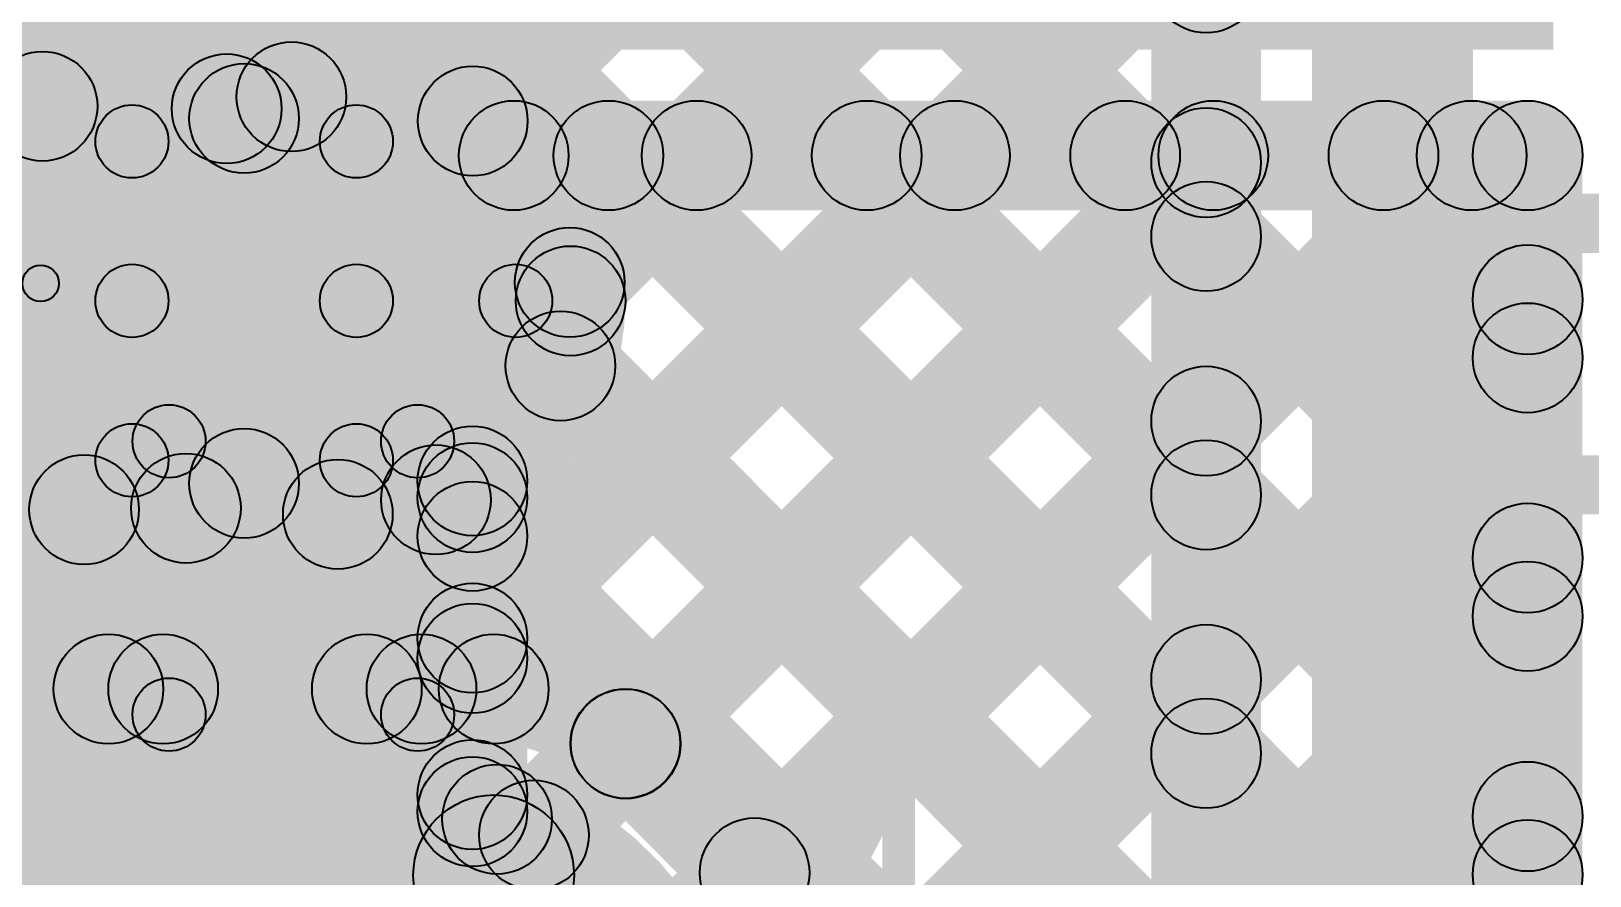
# Model space of a CAD drawing. Header units: millimetres. Extents: x 0 to 210, y 0 to 213.
# Drawn here: x 1.8397 to 2.053, y 1.5999 to 1.7155 of the extents above; entities that cross this region are included whole.
import ezdxf

# ---------------------------------------------------------------- set-up
doc = ezdxf.new("R2010")
doc.units = ezdxf.units.MM
doc.header["$MEASUREMENT"] = 0
for name, color, linetype in [('BottomLayer', 5, 'Continuous'), ('TopLayer', 1, 'Continuous'), ('TopOverlay', 2, 'Continuous'), ('TopPaste', 8, 'Continuous'), ('TopSolder', 216, 'Continuous'), ('ViaHoleLayer', 16, 'Continuous')]:
    doc.layers.add(name, color=color, linetype=linetype)

# ---------------------------------------------------------------- blocks, each defined once
blk = doc.blocks.new('TSOT_23_6_81')
at = {"layer": 'TopLayer'}
for points in [[(-0.07559, 0.04961), (-0.02756, 0.04961), (-0.02756, 0.0252), (-0.07559, 0.0252)], [(0.02756, 0.04961), (0.07559, 0.04961), (0.07559, 0.0252), (0.02756, 0.0252)], [(-0.07559, 0.0122), (-0.02756, 0.0122), (-0.02756, -0.0122), (-0.07559, -0.0122)], [(0.02756, 0.0122), (0.07559, 0.0122), (0.07559, -0.0122), (0.02756, -0.0122)], [(-0.07559, -0.0252), (-0.02756, -0.0252), (-0.02756, -0.04961), (-0.07559, -0.04961)], [(0.02756, -0.0252), (0.07559, -0.0252), (0.07559, -0.04961), (0.02756, -0.04961)]]:
    blk.add_hatch(color=1, dxfattribs=at).paths.add_polyline_path(points)
at = {"layer": 'TopOverlay'}
h = blk.add_hatch(color=2, dxfattribs=at)
edge = h.paths.add_edge_path()
edge.add_arc((-0.068, 0.06), 0.005, 0, 360)
h = blk.add_hatch(color=2, dxfattribs=at)
edge = h.paths.add_edge_path()
edge.add_arc((-0.062, 0.06), 0.005, 0, 360)
h = blk.add_hatch(color=2, dxfattribs=at)
edge = h.paths.add_edge_path()
edge.add_arc((-0.034, 0.059), 0.0025, 0, 360)
for points in [[(0.032, 0.0615), (0.032, 0.0565), (-0.034, 0.0565), (-0.034, 0.0615)], [(0.032, -0.0565), (0.032, -0.0615), (-0.034, -0.0615), (-0.034, -0.0565)]]:
    blk.add_hatch(color=2, dxfattribs=at).paths.add_polyline_path(points)
h = blk.add_hatch(color=2, dxfattribs=at)
edge = h.paths.add_edge_path()
edge.add_arc((0.032, 0.059), 0.0025, 0, 360)
h = blk.add_hatch(color=2, dxfattribs=at)
edge = h.paths.add_edge_path()
edge.add_arc((-0.034, -0.059), 0.0025, 0, 360)
h = blk.add_hatch(color=2, dxfattribs=at)
edge = h.paths.add_edge_path()
edge.add_arc((0.032, -0.059), 0.0025, 0, 360)
at = {"layer": 'TopPaste'}
for points in [[(-0.07559, 0.04961), (-0.02756, 0.04961), (-0.02756, 0.0252), (-0.07559, 0.0252)], [(0.02756, 0.04961), (0.07559, 0.04961), (0.07559, 0.0252), (0.02756, 0.0252)], [(-0.07559, 0.0122), (-0.02756, 0.0122), (-0.02756, -0.0122), (-0.07559, -0.0122)], [(0.02756, 0.0122), (0.07559, 0.0122), (0.07559, -0.0122), (0.02756, -0.0122)], [(-0.07559, -0.0252), (-0.02756, -0.0252), (-0.02756, -0.04961), (-0.07559, -0.04961)], [(0.02756, -0.0252), (0.07559, -0.0252), (0.07559, -0.04961), (0.02756, -0.04961)]]:
    blk.add_hatch(color=8, dxfattribs=at).paths.add_polyline_path(points)
at = {"layer": 'TopSolder'}
for points in [[(-0.07959, 0.05361), (-0.02356, 0.05361), (-0.02356, 0.0212), (-0.07959, 0.0212)], [(0.02356, 0.05361), (0.07959, 0.05361), (0.07959, 0.0212), (0.02356, 0.0212)], [(-0.07959, 0.0162), (-0.02356, 0.0162), (-0.02356, -0.0162), (-0.07959, -0.0162)], [(0.02356, 0.0162), (0.07959, 0.0162), (0.07959, -0.0162), (0.02356, -0.0162)], [(-0.07959, -0.0212), (-0.02356, -0.0212), (-0.02356, -0.05361), (-0.07959, -0.05361)], [(0.02356, -0.0212), (0.07959, -0.0212), (0.07959, -0.05361), (0.02356, -0.05361)]]:
    blk.add_hatch(color=216, dxfattribs=at).paths.add_polyline_path(points)
at = {"layer": 'TopOverlay', "const_width": 0.01}
blk.add_lwpolyline([(-0.062, 0.06, 1), (-0.068, 0.06, 1)], format="xyb", close=True, dxfattribs=at)
at = {"layer": 'TopOverlay'}
for centre, radius in [((-0.068, 0.06), 0.005), ((-0.062, 0.06), 0.005), ((-0.034, 0.059), 0.0025), ((0.032, 0.059), 0.0025), ((-0.034, -0.059), 0.0025), ((0.032, -0.059), 0.0025)]:
    blk.add_circle(centre, radius, dxfattribs=at)

msp = doc.modelspace()

# ---------------------------------------------------------------- hatches: boundary and pattern name
at = {"layer": 'BottomLayer'}
for points in [[(2.008, 0.498), (1.993, 0.498), (1.993, 2.688), (2.008, 2.688)], [(2.037, 0.498), (2.015, 0.498), (2.015, 2.688), (2.037, 2.688)], [(1.63669, 1.8992), (1.6473, 1.9098), (1.84656, 1.71054), (1.83595, 1.69994)], [(1.67205, 1.8992), (1.68265, 1.9098), (1.88062, 1.71184), (1.87001, 1.70123)], [(1.7074, 1.8992), (1.71801, 1.9098), (2.0058, 1.62201), (1.9952, 1.6114)], [(1.74276, 1.8992), (1.75336, 1.9098), (2.0058, 1.65736), (1.9952, 1.64676)], [(1.77804, 1.89927), (1.78865, 1.90987), (2.0058, 1.69272), (1.9952, 1.68211)], [(1.81323, 1.67642), (1.80262, 1.68703), (1.9952, 1.8796), (2.0058, 1.86899)], [(1.651, 1.689), (1.843, 1.689), (1.843, 1.846), (1.651, 1.846)], [(1.828, 1.634), (1.905, 1.634), (1.905, 1.846), (1.828, 1.846)], [(1.87176, 1.69959), (1.86115, 1.7102), (1.9952, 1.84424), (2.0058, 1.83364)], [(1.90543, 1.69791), (1.89483, 1.70852), (1.9952, 1.80889), (2.0058, 1.79828)], [(1.91872, 1.67584), (1.90811, 1.68645), (1.9952, 1.77353), (2.0058, 1.76293)], [(1.89843, 1.6202), (1.88782, 1.6308), (1.9952, 1.73818), (2.0058, 1.72757)], [(1.92632, 1.61274), (1.91572, 1.62334), (1.9952, 1.70282), (2.0058, 1.69222)], [(1.8585, 1.67861), (1.8485, 1.67861), (1.8485, 1.70042), (1.8585, 1.70042)], [(1.88921, 1.67861), (1.87921, 1.67861), (1.87921, 1.70042), (1.88921, 1.70042)], [(1.83169, 1.67361), (1.83169, 1.68361), (1.8535, 1.68361), (1.8535, 1.67361)], [(1.88421, 1.67361), (1.88421, 1.68361), (1.90602, 1.68361), (1.90602, 1.67361)], [(1.8585, 1.6568), (1.8485, 1.6568), (1.8485, 1.67861), (1.8585, 1.67861)], [(1.88921, 1.6568), (1.87921, 1.6568), (1.87921, 1.67861), (1.88921, 1.67861)], [(1.90684, 1.66441), (1.91744, 1.67501), (2.0058, 1.58665), (1.9952, 1.57605)], [(1.944, 1.59506), (1.9334, 1.60567), (1.9952, 1.66747), (2.0058, 1.65686)], [(1.81475, 1.65043), (1.82536, 1.66103), (1.85559, 1.6308), (1.84498, 1.6202)], [(1.82772, 1.6202), (1.81711, 1.6308), (1.84165, 1.65534), (1.85225, 1.64473)], [(1.85559, 1.64494), (1.8662, 1.65555), (1.89094, 1.6308), (1.88034, 1.6202)], [(1.8898, 1.64609), (1.9004, 1.6567), (2.0058, 1.5513), (1.9952, 1.54069)], [(1.86307, 1.6202), (1.85247, 1.6308), (1.87637, 1.65471), (1.88698, 1.6441)], [(1.784, 1.618), (1.784, 1.633), (1.903, 1.633), (1.903, 1.618)], [(1.95898, 1.57469), (1.94838, 1.58529), (1.9952, 1.63211), (2.0058, 1.62151)], [(1.91576, 1.6127), (1.92636, 1.62331), (1.95217, 1.5975), (1.94156, 1.5869)], [(1.752, 1.589), (1.752, 1.611), (1.903, 1.611), (1.903, 1.589)], [(1.89522, 1.59222), (1.91078, 1.60778), (1.93664, 1.58192), (1.92108, 1.56636)]]:
    msp.add_hatch(color=5, dxfattribs=at).paths.add_polyline_path(points)
h = msp.add_hatch(color=5, dxfattribs=at)
edge = h.paths.add_edge_path()
edge.add_arc((2.0005, 1.72277), 0.0075, 0, 360)
h = msp.add_hatch(color=5, dxfattribs=at)
edge = h.paths.add_edge_path()
edge.add_arc((1.87532, 1.70653), 0.0075, 0, 360)
h = msp.add_hatch(color=5, dxfattribs=at)
edge = h.paths.add_edge_path()
edge.add_arc((1.84126, 1.70524), 0.0075, 0, 360)
h = msp.add_hatch(color=5, dxfattribs=at)
edge = h.paths.add_edge_path()
edge.add_arc((1.86646, 1.7049), 0.0075, 0, 360)
h = msp.add_hatch(color=5, dxfattribs=at)
edge = h.paths.add_edge_path()
edge.add_arc((1.86885, 1.70357), 0.0075, 0, 360)
h = msp.add_hatch(color=5, dxfattribs=at)
edge = h.paths.add_edge_path()
edge.add_arc((1.86885, 1.70357), 0.0075, 0, 360)
h = msp.add_hatch(color=5, dxfattribs=at)
edge = h.paths.add_edge_path()
edge.add_arc((1.90013, 1.70322), 0.0075, 0, 360)
h = msp.add_hatch(color=5, dxfattribs=at)
edge = h.paths.add_edge_path()
edge.add_arc((1.8535, 1.70042), 0.005, 0, 360)
h = msp.add_hatch(color=5, dxfattribs=at)
edge = h.paths.add_edge_path()
edge.add_arc((1.88421, 1.70042), 0.005, 0, 360)
h = msp.add_hatch(color=5, dxfattribs=at)
edge = h.paths.add_edge_path()
edge.add_arc((2.0005, 1.69752), 0.0075, 0, 360)
h = msp.add_hatch(color=5, dxfattribs=at)
edge = h.paths.add_edge_path()
edge.add_arc((2.0005, 1.68742), 0.0075, 0, 360)
h = msp.add_hatch(color=5, dxfattribs=at)
edge = h.paths.add_edge_path()
edge.add_arc((1.8535, 1.67861), 0.01181, 0, 360)
h = msp.add_hatch(color=5, dxfattribs=at)
edge = h.paths.add_edge_path()
edge.add_arc((1.88421, 1.67861), 0.01181, 0, 360)
h = msp.add_hatch(color=5, dxfattribs=at)
edge = h.paths.add_edge_path()
edge.add_arc((1.91341, 1.68114), 0.0075, 0, 360)
h = msp.add_hatch(color=5, dxfattribs=at)
edge = h.paths.add_edge_path()
edge.add_arc((1.91352, 1.67861), 0.0075, 0, 360)
h = msp.add_hatch(color=5, dxfattribs=at)
edge = h.paths.add_edge_path()
edge.add_arc((1.91352, 1.67861), 0.0075, 0, 360)
h = msp.add_hatch(color=5, dxfattribs=at)
edge = h.paths.add_edge_path()
edge.add_arc((1.8535, 1.67861), 0.005, 0, 360)
h = msp.add_hatch(color=5, dxfattribs=at)
edge = h.paths.add_edge_path()
edge.add_arc((1.8535, 1.67861), 0.005, 0, 360)
h = msp.add_hatch(color=5, dxfattribs=at)
edge = h.paths.add_edge_path()
edge.add_arc((1.8535, 1.67861), 0.005, 0, 360)
h = msp.add_hatch(color=5, dxfattribs=at)
edge = h.paths.add_edge_path()
edge.add_arc((1.88421, 1.67861), 0.005, 0, 360)
h = msp.add_hatch(color=5, dxfattribs=at)
edge = h.paths.add_edge_path()
edge.add_arc((1.88421, 1.67861), 0.005, 0, 360)
h = msp.add_hatch(color=5, dxfattribs=at)
edge = h.paths.add_edge_path()
edge.add_arc((1.88421, 1.67861), 0.005, 0, 360)
h = msp.add_hatch(color=5, dxfattribs=at)
edge = h.paths.add_edge_path()
edge.add_arc((1.90602, 1.67861), 0.005, 0, 360)
h = msp.add_hatch(color=5, dxfattribs=at)
edge = h.paths.add_edge_path()
edge.add_arc((1.91214, 1.66971), 0.0075, 0, 360)
h = msp.add_hatch(color=5, dxfattribs=at)
edge = h.paths.add_edge_path()
edge.add_arc((2.0005, 1.66216), 0.0075, 0, 360)
h = msp.add_hatch(color=5, dxfattribs=at)
edge = h.paths.add_edge_path()
edge.add_arc((1.8535, 1.6568), 0.005, 0, 360)
h = msp.add_hatch(color=5, dxfattribs=at)
edge = h.paths.add_edge_path()
edge.add_arc((1.88421, 1.6568), 0.005, 0, 360)
h = msp.add_hatch(color=5, dxfattribs=at)
edge = h.paths.add_edge_path()
edge.add_arc((1.86885, 1.65364), 0.0075, 0, 360)
h = msp.add_hatch(color=5, dxfattribs=at)
edge = h.paths.add_edge_path()
edge.add_arc((1.86885, 1.65364), 0.0075, 0, 360)
h = msp.add_hatch(color=5, dxfattribs=at)
edge = h.paths.add_edge_path()
edge.add_arc((2.0005, 1.65206), 0.0075, 0, 360)
h = msp.add_hatch(color=5, dxfattribs=at)
edge = h.paths.add_edge_path()
edge.add_arc((1.84695, 1.65004), 0.0075, 0, 360)
h = msp.add_hatch(color=5, dxfattribs=at)
edge = h.paths.add_edge_path()
edge.add_arc((1.86089, 1.65024), 0.0075, 0, 360)
h = msp.add_hatch(color=5, dxfattribs=at)
edge = h.paths.add_edge_path()
edge.add_arc((1.8951, 1.65139), 0.0075, 0, 360)
h = msp.add_hatch(color=5, dxfattribs=at)
edge = h.paths.add_edge_path()
edge.add_arc((1.88167, 1.64941), 0.0075, 0, 360)
h = msp.add_hatch(color=5, dxfattribs=at)
edge = h.paths.add_edge_path()
edge.add_arc((2.0005, 1.62681), 0.0075, 0, 360)
h = msp.add_hatch(color=5, dxfattribs=at)
edge = h.paths.add_edge_path()
edge.add_arc((1.85028, 1.6255), 0.0075, 0, 360)
h = msp.add_hatch(color=5, dxfattribs=at)
edge = h.paths.add_edge_path()
edge.add_arc((1.85777, 1.6255), 0.0075, 0, 360)
h = msp.add_hatch(color=5, dxfattribs=at)
edge = h.paths.add_edge_path()
edge.add_arc((1.88564, 1.6255), 0.0075, 0, 360)
h = msp.add_hatch(color=5, dxfattribs=at)
edge = h.paths.add_edge_path()
edge.add_arc((1.89312, 1.6255), 0.0075, 0, 360)
h = msp.add_hatch(color=5, dxfattribs=at)
edge = h.paths.add_edge_path()
edge.add_arc((1.903, 1.6255), 0.0075, 0, 360)
h = msp.add_hatch(color=5, dxfattribs=at)
edge = h.paths.add_edge_path()
edge.add_arc((1.903, 1.6255), 0.0075, 0, 360)
h = msp.add_hatch(color=5, dxfattribs=at)
edge = h.paths.add_edge_path()
edge.add_arc((1.903, 1.6255), 0.0075, 0, 360)
h = msp.add_hatch(color=5, dxfattribs=at)
edge = h.paths.add_edge_path()
edge.add_arc((1.92102, 1.61804), 0.0075, 0, 360)
h = msp.add_hatch(color=5, dxfattribs=at)
edge = h.paths.add_edge_path()
edge.add_arc((1.92103, 1.61803), 0.0075, 0, 360)
h = msp.add_hatch(color=5, dxfattribs=at)
edge = h.paths.add_edge_path()
edge.add_arc((1.92106, 1.618), 0.0075, 0, 360)
h = msp.add_hatch(color=5, dxfattribs=at)
edge = h.paths.add_edge_path()
edge.add_arc((1.92106, 1.618), 0.0075, 0, 360)
h = msp.add_hatch(color=5, dxfattribs=at)
edge = h.paths.add_edge_path()
edge.add_arc((2.0005, 1.6167), 0.0075, 0, 360)
h = msp.add_hatch(color=5, dxfattribs=at)
edge = h.paths.add_edge_path()
edge.add_arc((1.903, 1.6), 0.011, 0, 360)
h = msp.add_hatch(color=5, dxfattribs=at)
edge = h.paths.add_edge_path()
edge.add_arc((1.903, 1.6), 0.011, 0, 360)
h = msp.add_hatch(color=5, dxfattribs=at)
edge = h.paths.add_edge_path()
edge.add_arc((1.9387, 1.60036), 0.0075, 0, 360)
at = {"layer": 'TopLayer'}
for points in [[(1.144, 1.713), (2.048, 1.713), (2.048, 1.745), (1.144, 1.745)], [(1.90574, 1.691), (1.90574, 1.706), (2.0445, 1.706), (2.0445, 1.691)], [(1.90539, 1.62716), (1.89479, 1.63777), (1.96082, 1.7038), (1.97143, 1.6932)], [(1.9138, 1.60021), (1.90319, 1.61082), (1.99618, 1.7038), (2.00678, 1.6932)], [(1.91872, 1.67584), (1.90811, 1.68645), (1.92547, 1.7038), (1.93607, 1.6932)], [(1.9134, 1.6932), (1.92401, 1.7038), (2.05279, 1.57502), (2.04219, 1.56441)], [(1.93171, 1.58277), (1.9211, 1.59338), (2.03153, 1.7038), (2.04214, 1.6932)], [(1.94876, 1.6932), (1.95936, 1.7038), (2.0498, 1.61336), (2.0392, 1.60276)], [(1.98411, 1.6932), (1.99472, 1.7038), (2.0498, 1.64872), (2.0392, 1.63811)], [(2.01947, 1.6932), (2.03007, 1.7038), (2.0498, 1.68407), (2.0392, 1.67347)], [(2.052, 1.58962), (2.037, 1.58962), (2.037, 1.6985), (2.052, 1.6985)], [(1.8314, 1.60911), (1.906, 1.60911), (1.906, 1.697), (1.8314, 1.697)], [(1.83169, 1.67361), (1.83169, 1.68361), (1.8535, 1.68361), (1.8535, 1.67361)], [(1.88421, 1.67361), (1.88421, 1.68361), (1.90602, 1.68361), (1.90602, 1.67361)], [(1.90684, 1.66441), (1.91744, 1.67501), (2.12972, 1.46273), (2.11912, 1.45212)], [(1.9368, 1.55251), (1.9262, 1.56311), (2.0392, 1.67611), (2.0498, 1.66551)], [(1.85857, 1.6544), (1.85857, 1.6644), (1.89259, 1.6644), (1.89259, 1.6544)], [(1.90759, 1.6297), (1.89259, 1.6297), (1.89259, 1.6517), (1.90759, 1.6517)], [(1.90759, 1.6297), (1.89259, 1.6297), (1.89259, 1.6517), (1.90759, 1.6517)], [(1.89479, 1.6411), (1.90539, 1.65171), (2.1213, 1.4358), (2.11069, 1.4252)], [(1.9368, 1.51715), (1.9262, 1.52776), (2.0392, 1.64076), (2.0498, 1.63015)], [(1.90759, 1.60872), (1.89259, 1.60872), (1.89259, 1.6297), (1.90759, 1.6297)], [(1.82456, 1.617), (1.82456, 1.627), (1.85857, 1.627), (1.85857, 1.617)], [(1.85857, 1.617), (1.85857, 1.627), (1.89259, 1.627), (1.89259, 1.617)], [(1.89479, 1.60574), (1.90539, 1.61635), (1.90876, 1.61299), (1.89815, 1.60238)], [(1.9368, 1.4818), (1.9262, 1.4924), (2.0392, 1.6054), (2.0498, 1.5948)]]:
    msp.add_hatch(color=1, dxfattribs=at).paths.add_polyline_path(points)
h = msp.add_hatch(color=1, dxfattribs=at)
edge = h.paths.add_edge_path()
edge.add_arc((1.90574, 1.6985), 0.0075, 0, 360)
h = msp.add_hatch(color=1, dxfattribs=at)
edge = h.paths.add_edge_path()
edge.add_arc((1.90574, 1.6985), 0.0075, 0, 360)
h = msp.add_hatch(color=1, dxfattribs=at)
edge = h.paths.add_edge_path()
edge.add_arc((1.9187, 1.6985), 0.0075, 0, 360)
h = msp.add_hatch(color=1, dxfattribs=at)
edge = h.paths.add_edge_path()
edge.add_arc((1.93077, 1.6985), 0.0075, 0, 360)
h = msp.add_hatch(color=1, dxfattribs=at)
edge = h.paths.add_edge_path()
edge.add_arc((1.95406, 1.6985), 0.0075, 0, 360)
h = msp.add_hatch(color=1, dxfattribs=at)
edge = h.paths.add_edge_path()
edge.add_arc((1.96612, 1.6985), 0.0075, 0, 360)
h = msp.add_hatch(color=1, dxfattribs=at)
edge = h.paths.add_edge_path()
edge.add_arc((1.98942, 1.6985), 0.0075, 0, 360)
h = msp.add_hatch(color=1, dxfattribs=at)
edge = h.paths.add_edge_path()
edge.add_arc((2.00148, 1.6985), 0.0075, 0, 360)
h = msp.add_hatch(color=1, dxfattribs=at)
edge = h.paths.add_edge_path()
edge.add_arc((2.02477, 1.6985), 0.0075, 0, 360)
h = msp.add_hatch(color=1, dxfattribs=at)
edge = h.paths.add_edge_path()
edge.add_arc((2.03684, 1.6985), 0.0075, 0, 360)
h = msp.add_hatch(color=1, dxfattribs=at)
edge = h.paths.add_edge_path()
edge.add_arc((2.0445, 1.6985), 0.0075, 0, 360)
h = msp.add_hatch(color=1, dxfattribs=at)
edge = h.paths.add_edge_path()
edge.add_arc((2.0445, 1.6985), 0.0075, 0, 360)
h = msp.add_hatch(color=1, dxfattribs=at)
edge = h.paths.add_edge_path()
edge.add_arc((1.8535, 1.67861), 0.01181, 0, 360)
h = msp.add_hatch(color=1, dxfattribs=at)
edge = h.paths.add_edge_path()
edge.add_arc((1.88421, 1.67861), 0.01181, 0, 360)
h = msp.add_hatch(color=1, dxfattribs=at)
edge = h.paths.add_edge_path()
edge.add_arc((1.91341, 1.68114), 0.0075, 0, 360)
h = msp.add_hatch(color=1, dxfattribs=at)
edge = h.paths.add_edge_path()
edge.add_arc((1.91352, 1.67861), 0.0075, 0, 360)
h = msp.add_hatch(color=1, dxfattribs=at)
edge = h.paths.add_edge_path()
edge.add_arc((1.91352, 1.67861), 0.0075, 0, 360)
h = msp.add_hatch(color=1, dxfattribs=at)
edge = h.paths.add_edge_path()
edge.add_arc((2.0445, 1.67877), 0.0075, 0, 360)
h = msp.add_hatch(color=1, dxfattribs=at)
edge = h.paths.add_edge_path()
edge.add_arc((1.8535, 1.67861), 0.005, 0, 360)
h = msp.add_hatch(color=1, dxfattribs=at)
edge = h.paths.add_edge_path()
edge.add_arc((1.88421, 1.67861), 0.005, 0, 360)
h = msp.add_hatch(color=1, dxfattribs=at)
edge = h.paths.add_edge_path()
edge.add_arc((1.90602, 1.67861), 0.005, 0, 360)
h = msp.add_hatch(color=1, dxfattribs=at)
edge = h.paths.add_edge_path()
edge.add_arc((1.91214, 1.66971), 0.0075, 0, 360)
h = msp.add_hatch(color=1, dxfattribs=at)
edge = h.paths.add_edge_path()
edge.add_arc((2.0445, 1.67081), 0.0075, 0, 360)
h = msp.add_hatch(color=1, dxfattribs=at)
edge = h.paths.add_edge_path()
edge.add_arc((1.85857, 1.6594), 0.005, 0, 360)
h = msp.add_hatch(color=1, dxfattribs=at)
edge = h.paths.add_edge_path()
edge.add_arc((1.89259, 1.6594), 0.005, 0, 360)
h = msp.add_hatch(color=1, dxfattribs=at)
edge = h.paths.add_edge_path()
edge.add_arc((1.90009, 1.65397), 0.0075, 0, 360)
h = msp.add_hatch(color=1, dxfattribs=at)
edge = h.paths.add_edge_path()
edge.add_arc((1.90009, 1.6517), 0.0075, 0, 360)
h = msp.add_hatch(color=1, dxfattribs=at)
edge = h.paths.add_edge_path()
edge.add_arc((1.90009, 1.6517), 0.0075, 0, 360)
h = msp.add_hatch(color=1, dxfattribs=at)
edge = h.paths.add_edge_path()
edge.add_arc((1.90009, 1.6464), 0.0075, 0, 360)
h = msp.add_hatch(color=1, dxfattribs=at)
edge = h.paths.add_edge_path()
edge.add_arc((2.0445, 1.64342), 0.0075, 0, 360)
h = msp.add_hatch(color=1, dxfattribs=at)
edge = h.paths.add_edge_path()
edge.add_arc((2.0445, 1.63545), 0.0075, 0, 360)
h = msp.add_hatch(color=1, dxfattribs=at)
edge = h.paths.add_edge_path()
edge.add_arc((1.90009, 1.63247), 0.0075, 0, 360)
h = msp.add_hatch(color=1, dxfattribs=at)
edge = h.paths.add_edge_path()
edge.add_arc((1.90009, 1.6297), 0.0075, 0, 360)
h = msp.add_hatch(color=1, dxfattribs=at)
edge = h.paths.add_edge_path()
edge.add_arc((1.90009, 1.6297), 0.0075, 0, 360)
h = msp.add_hatch(color=1, dxfattribs=at)
edge = h.paths.add_edge_path()
edge.add_arc((1.90009, 1.6297), 0.0075, 0, 360)
h = msp.add_hatch(color=1, dxfattribs=at)
edge = h.paths.add_edge_path()
edge.add_arc((1.85857, 1.622), 0.005, 0, 360)
h = msp.add_hatch(color=1, dxfattribs=at)
edge = h.paths.add_edge_path()
edge.add_arc((1.85857, 1.622), 0.005, 0, 360)
h = msp.add_hatch(color=1, dxfattribs=at)
edge = h.paths.add_edge_path()
edge.add_arc((1.89259, 1.622), 0.005, 0, 360)
h = msp.add_hatch(color=1, dxfattribs=at)
edge = h.paths.add_edge_path()
edge.add_arc((1.90009, 1.61105), 0.0075, 0, 360)
h = msp.add_hatch(color=1, dxfattribs=at)
edge = h.paths.add_edge_path()
edge.add_arc((1.90009, 1.60872), 0.0075, 0, 360)
h = msp.add_hatch(color=1, dxfattribs=at)
edge = h.paths.add_edge_path()
edge.add_arc((1.90009, 1.60872), 0.0075, 0, 360)
h = msp.add_hatch(color=1, dxfattribs=at)
edge = h.paths.add_edge_path()
edge.add_arc((1.90346, 1.60768), 0.0075, 0, 360)
h = msp.add_hatch(color=1, dxfattribs=at)
edge = h.paths.add_edge_path()
edge.add_arc((2.0445, 1.60806), 0.0075, 0, 360)
h = msp.add_hatch(color=1, dxfattribs=at)
edge = h.paths.add_edge_path()
edge.add_arc((1.9085, 1.60552), 0.0075, 0, 360)
h = msp.add_hatch(color=1, dxfattribs=at)
edge = h.paths.add_edge_path()
edge.add_arc((2.0445, 1.6001), 0.0075, 0, 360)
at = {"layer": 'ViaHoleLayer'}
h = msp.add_hatch(color=16, dxfattribs=at)
edge = h.paths.add_edge_path()
edge.add_arc((1.8535, 1.67861), 0.00591, 0, 360)
h = msp.add_hatch(color=16, dxfattribs=at)
edge = h.paths.add_edge_path()
edge.add_arc((1.88421, 1.67861), 0.00591, 0, 360)

# ---------------------------------------------------------------- linework, layer by layer
at = {"layer": 'BottomLayer', "const_width": 0.015}
for points in [[(1.86885, 1.65364, -1.789235), (1.86885, 1.70357)], [(1.86885, 1.70357, -0.586688), (1.91352, 1.67861)], [(1.91352, 1.67861, -0.586688), (1.86885, 1.65364)], [(1.903, 1.6255, -0.198912), (1.92103, 1.61803)], [(1.903, 1.6255, -0.199327), (1.92106, 1.618)]]:
    msp.add_lwpolyline(points, format="xyb", dxfattribs=at)
at = {"layer": 'BottomLayer'}
for centre, radius in [((2.0005, 1.72277), 0.0075), ((1.87532, 1.70653), 0.0075), ((1.84126, 1.70524), 0.0075), ((1.86646, 1.7049), 0.0075), ((1.86885, 1.70357), 0.0075), ((1.86885, 1.70357), 0.0075), ((1.90013, 1.70322), 0.0075), ((1.8535, 1.70042), 0.005), ((1.88421, 1.70042), 0.005), ((2.0005, 1.69752), 0.0075), ((2.0005, 1.68742), 0.0075), ((1.91341, 1.68114), 0.0075), ((1.91352, 1.67861), 0.0075), ((1.91352, 1.67861), 0.0075), ((1.8535, 1.67861), 0.005), ((1.8535, 1.67861), 0.005), ((1.8535, 1.67861), 0.005), ((1.88421, 1.67861), 0.005), ((1.88421, 1.67861), 0.005), ((1.88421, 1.67861), 0.005), ((1.90602, 1.67861), 0.005), ((1.91214, 1.66971), 0.0075), ((2.0005, 1.66216), 0.0075), ((1.8535, 1.6568), 0.005), ((1.88421, 1.6568), 0.005), ((1.86885, 1.65364), 0.0075), ((1.86885, 1.65364), 0.0075), ((2.0005, 1.65206), 0.0075), ((1.84695, 1.65004), 0.0075), ((1.86089, 1.65024), 0.0075), ((1.8951, 1.65139), 0.0075), ((1.88167, 1.64941), 0.0075), ((2.0005, 1.62681), 0.0075), ((1.85028, 1.6255), 0.0075), ((1.85777, 1.6255), 0.0075), ((1.88564, 1.6255), 0.0075), ((1.89312, 1.6255), 0.0075), ((1.903, 1.6255), 0.0075), ((1.903, 1.6255), 0.0075), ((1.903, 1.6255), 0.0075), ((1.92102, 1.61804), 0.0075), ((1.92103, 1.61803), 0.0075), ((1.92106, 1.618), 0.0075), ((1.92106, 1.618), 0.0075), ((2.0005, 1.6167), 0.0075), ((1.903, 1.6), 0.011), ((1.903, 1.6), 0.011), ((1.9387, 1.60036), 0.0075)]:
    msp.add_circle(centre, radius, dxfattribs=at)
at = {"layer": 'TopLayer', "const_width": 0.015}
for points in [[(1.90574, 1.6985, -0.188696), (1.91352, 1.67861)], [(1.91352, 1.67861, -0.254888), (1.90009, 1.65397)], [(1.90009, 1.60872, -0.340872), (1.9315, 1.568)]]:
    msp.add_lwpolyline(points, format="xyb", dxfattribs=at)
at = {"layer": 'TopLayer'}
for centre, radius in [((1.90574, 1.6985), 0.0075), ((1.90574, 1.6985), 0.0075), ((1.9187, 1.6985), 0.0075), ((1.93077, 1.6985), 0.0075), ((1.95406, 1.6985), 0.0075), ((1.96612, 1.6985), 0.0075), ((1.98942, 1.6985), 0.0075), ((2.00148, 1.6985), 0.0075), ((2.02477, 1.6985), 0.0075), ((2.03684, 1.6985), 0.0075), ((2.0445, 1.6985), 0.0075), ((2.0445, 1.6985), 0.0075), ((1.91341, 1.68114), 0.0075), ((1.91352, 1.67861), 0.0075), ((1.91352, 1.67861), 0.0075), ((2.0445, 1.67877), 0.0075), ((1.8535, 1.67861), 0.005), ((1.88421, 1.67861), 0.005), ((1.90602, 1.67861), 0.005), ((1.91214, 1.66971), 0.0075), ((2.0445, 1.67081), 0.0075), ((1.85857, 1.6594), 0.005), ((1.89259, 1.6594), 0.005), ((1.90009, 1.65397), 0.0075), ((1.90009, 1.6517), 0.0075), ((1.90009, 1.6517), 0.0075), ((1.90009, 1.6464), 0.0075), ((2.0445, 1.64342), 0.0075), ((2.0445, 1.63545), 0.0075), ((1.90009, 1.63247), 0.0075), ((1.90009, 1.6297), 0.0075), ((1.90009, 1.6297), 0.0075), ((1.90009, 1.6297), 0.0075), ((1.85857, 1.622), 0.005), ((1.85857, 1.622), 0.005), ((1.89259, 1.622), 0.005), ((1.90009, 1.61105), 0.0075), ((1.90009, 1.60872), 0.0075), ((1.90009, 1.60872), 0.0075), ((1.90346, 1.60768), 0.0075), ((2.0445, 1.60806), 0.0075), ((1.9085, 1.60552), 0.0075), ((2.0445, 1.6001), 0.0075)]:
    msp.add_circle(centre, radius, dxfattribs=at)

# ---------------------------------------------------------------- block references
at = {"rotation": 180}
msp.add_blockref('TSOT_23_6_81', (1.807, 1.622), dxfattribs=at)

# ---------------------------------------------------------------- texts
at = {"layer": 'TopOverlay'}
msp.add_text('RST3', height=0.075, rotation=360, dxfattribs=at).set_placement((2.03187, 1.61828))
msp.add_text('U4', height=0.04, dxfattribs=at).set_placement((1.899, 1.57124))

doc.saveas('drawing.dxf')
